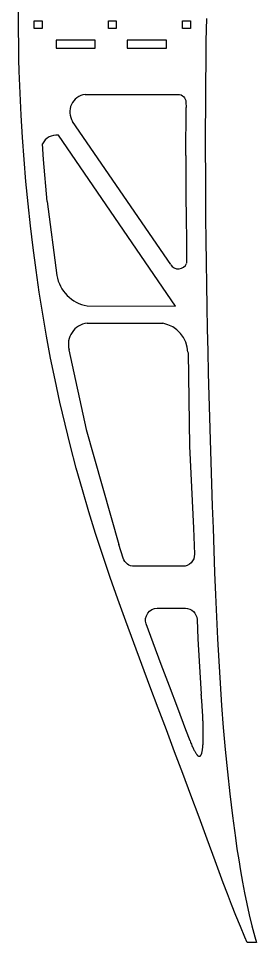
# Model space of a CAD drawing. Header units: inches. Extents: x 15 to 84, y -2 to 383.
# Drawn here: x 14.9 to 75.9, y -2.5 to 234.6 of the extents above; entities that cross this region are included whole.
import ezdxf

# ---------------------------------------------------------------- set-up
doc = ezdxf.new("R2010")
doc.units = ezdxf.units.IN
doc.header["$MEASUREMENT"] = 0
doc.layers.add('7', color=7, linetype='Continuous')

msp = doc.modelspace()

# ---------------------------------------------------------------- linework, layer by layer
for p, q in [((57.81, 199.51), (57.88, 211.78)), ((53.94, 171.47), (28.81, 208.21)), ((55.16, 160.82), (25.18, 204.67)), ((22.27, 187.7), (24.79, 168.69)), ((32.5, 160.89), (55.16, 160.82)), ((27.88, 149.64), (32.27, 129.13)), ((32.27, 129.13), (40.61, 99.68)), ((58.73, 124.87), (59.79, 103.82))]:
    msp.add_line(p, q)
for points in [[(20.97, 234.03), (20.97, 232.03), (18.97, 232.03), (18.97, 234.03)], [(39.97, 234.03), (39.97, 232.03), (37.97, 232.03), (37.97, 234.03)], [(58.97, 234.03), (58.97, 232.03), (56.97, 232.03), (56.97, 234.03)], [(34.58, 227.03), (34.58, 229.03), (24.58, 229.03), (24.58, 227.03)], [(52.82, 227.03), (52.82, 229.03), (42.82, 229.03), (42.82, 227.03)]]:
    msp.add_lwpolyline(points, close=True)
msp.add_polyline3d([(58.89, 49.3, 0), (59.01, 48.99, 0), (59.13, 48.69, 0), (59.25, 48.4, 0), (59.36, 48.13, 0), (59.47, 47.87, 0), (59.58, 47.63, 0), (59.69, 47.4, 0), (59.79, 47.18, 0), (59.89, 46.98, 0), (59.99, 46.79, 0), (60.08, 46.61, 0), (60.18, 46.44, 0), (60.27, 46.29, 0), (60.35, 46.15, 0), (60.44, 46.02, 0), (60.52, 45.9, 0), (60.6, 45.79, 0), (60.68, 45.7, 0), (60.76, 45.61, 0), (60.83, 45.54, 0), (60.9, 45.48, 0), (60.97, 45.43, 0), (61.04, 45.38, 0), (61.1, 45.35, 0), (61.17, 45.33, 0), (61.23, 45.32, 0), (61.29, 45.32, 0), (61.34, 45.33, 0), (61.4, 45.34, 0), (61.45, 45.37, 0), (61.5, 45.4, 0), (61.55, 45.45, 0), (61.6, 45.5, 0), (61.65, 45.56, 0), (61.69, 45.63, 0), (61.73, 45.7, 0), (61.77, 45.79, 0), (61.81, 45.88, 0), (61.85, 45.98, 0), (61.88, 46.08, 0), (61.91, 46.2, 0), (61.94, 46.32, 0), (61.98, 46.44, 0), (62, 46.57, 0), (62.03, 46.71, 0), (62.06, 46.86, 0), (62.08, 47.01, 0), (62.1, 47.17, 0), (62.12, 47.33, 0), (62.14, 47.49, 0), (62.16, 47.67, 0), (62.18, 47.84, 0), (62.19, 48.03, 0), (62.21, 48.21, 0), (62.22, 48.4, 0), (62.23, 48.6, 0), (62.24, 48.8, 0), (62.25, 49, 0), (62.26, 49.2, 0), (62.27, 49.41, 0), (62.28, 49.63, 0), (62.28, 49.84, 0), (62.29, 50.06, 0), (62.29, 50.28, 0), (62.29, 50.51, 0), (62.29, 50.73, 0), (62.29, 50.96, 0), (62.29, 51.19, 0), (62.29, 51.42, 0), (62.29, 51.65, 0), (62.29, 51.89, 0), (62.28, 52.12, 0), (62.28, 52.36, 0), (62.27, 52.6, 0), (62.27, 52.83, 0), (62.26, 53.07, 0), (62.26, 53.31, 0), (62.25, 53.55, 0), (62.24, 53.78, 0), (62.23, 54.02, 0), (62.22, 54.26, 0), (62.21, 54.49, 0), (62.2, 54.73, 0), (62.19, 54.96, 0), (62.18, 55.2, 0), (62.17, 55.43, 0), (62.16, 55.66, 0), (62.15, 55.88, 0), (62.13, 56.11, 0), (62.12, 56.33, 0), (62.11, 56.55, 0), (62.1, 56.77, 0), (62.08, 56.98, 0), (62.07, 57.2, 0), (62.06, 57.4, 0), (62.04, 57.61, 0), (62.03, 57.81, 0), (62.02, 58.01, 0), (62.01, 58.2, 0), (61.99, 58.39, 0), (61.98, 58.58, 0), (61.97, 58.76, 0), (61.95, 58.93, 0), (61.94, 59.1, 0), (61.93, 59.27, 0), (61.92, 59.43, 0), (61.9, 59.58, 0), (61.89, 59.73, 0), (61.88, 59.88, 0), (61.87, 60.01, 0), (61.86, 60.14, 0), (61.85, 60.27, 0), (61.84, 60.39, 0), (61.83, 60.5, 0), (61.82, 60.6, 0), (61.81, 60.7, 0), (61.8, 60.79, 0), (61.8, 60.87, 0), (61.79, 60.94, 0), (61.78, 61.01, 0), (61.78, 61.06, 0), (61.77, 61.11, 0), (61.77, 61.15, 0), (61.77, 61.19, 0), (61.76, 61.21, 0), (61.76, 61.22, 0), (61.76, 61.23, 0)])
for centre, radius, start, end in [((32.61, 210.67), 4.53, 97.8045, 212.9511), ((24.66, 200.7), 4, 82.5812, 153.733), ((55.89, 172.69), 2.31, 212.1833, 337.3331), ((34.21, 170.3), 9.56, 189.6614, 259.6921), ((33.18, 151.01), 5.47, 97.1415, 194.5609), ((50.44, 148.65), 7.93, 2.321, 79.1426)]:
    msp.add_arc(centre, radius, start, end)
at = {"layer": '7', "linetype": 'Continuous'}
for points in [[(15.07, 224.13), (15.01, 226.84), (14.95, 232.54), (14.96, 238.24)], [(63.07, 234.63), (62.98, 228.93), (62.92, 224.13)], [(15.07, 224.13), (15.07, 224.13)], [(73.53, -2.46), (72.95, -1.12), (71.78, 1.69), (70.64, 4.5), (69.54, 7.28), (68.47, 10.07), (67.41, 12.87), (66.37, 15.67), (65.34, 18.48), (63.28, 24.1), (61.21, 29.71), (59.13, 35.31), (57.04, 40.91), (54.94, 46.5), (52.84, 52.1), (50.73, 57.69), (48.62, 63.29), (46.53, 68.86), (44.46, 74.43), (42.41, 80.01), (40.4, 85.61), (38.43, 91.22), (36.53, 96.85), (34.69, 102.51), (32.96, 108.07), (31.32, 113.65), (29.76, 119.26), (28.27, 124.88), (26.87, 130.53), (25.55, 136.2), (24.31, 141.89), (23.18, 147.5), (22.13, 153.13), (21.16, 158.77), (20.26, 164.42), (19.44, 170.08), (18.69, 175.76), (18, 181.44), (17.39, 187.1), (16.85, 192.76), (16.37, 198.43), (15.96, 204.1), (15.62, 209.78), (15.34, 215.46), (15.14, 221.15), (15.07, 224.13)], [(62.9, 224.13), (62.86, 217.54), (62.82, 211.85), (62.8, 206.16), (62.8, 200.47), (62.82, 194.78), (62.85, 189.09), (62.89, 183.4), (62.95, 177.71), (63.02, 172.03), (63.11, 166.34), (63.2, 160.66), (63.31, 154.97), (63.44, 149.29), (63.57, 143.6), (63.72, 137.92), (63.88, 132.23), (64.04, 126.55), (64.22, 120.87), (64.4, 115.19), (64.59, 109.51), (64.79, 103.82), (64.98, 98.14), (65.19, 92.46), (65.41, 86.78), (65.66, 81.1), (65.93, 75.42), (66.24, 69.75), (66.58, 64.07), (66.98, 58.39), (67.42, 52.71), (67.92, 47.04), (68.48, 41.38), (69.09, 35.72), (69.77, 30.06), (70.52, 24.41), (70.92, 21.57), (71.35, 18.73), (71.8, 15.9), (72.3, 13.07), (72.83, 10.25), (73.4, 7.45), (74.03, 4.65), (74.73, 1.81), (75.48, -1.01), (75.92, -2.46), (73.53, -2.46)], [(31.99, 215.16), (55.83, 215.16)], [(22.27, 187.7), (21.37, 198.43), (21.07, 202.47)], [(57.81, 199.51), (57.82, 194.78), (57.85, 189.09), (57.89, 183.4), (57.95, 177.71), (58.02, 171.81)], [(32.5, 156.44), (51.93, 156.44)], [(58.37, 148.97), (58.73, 124.87)]]:
    msp.add_lwpolyline(points, dxfattribs=at)
for points in [[(55.83, 215.16, -0.415133), (57.83, 213.15), (57.88, 211.78)], [(59.79, 103.82), (60.02, 97.18, -0.424404), (57.02, 94.07), (44.61, 94.07, -0.324903), (41.75, 96.15), (40.61, 99.68)], [(58.89, 49.3), (57.84, 52.1), (55.73, 57.69), (53.62, 63.29), (51.53, 68.86), (49.46, 74.43), (47.68, 79.27, -0.521393), (50.5, 83.3), (57.69, 83.3, -0.400214), (60.69, 80.45), (60.93, 75.42), (61.24, 69.75), (61.58, 64.07), (61.76, 61.23)]]:
    msp.add_lwpolyline(points, format="xyb", dxfattribs=at)

doc.saveas('drawing.dxf')
